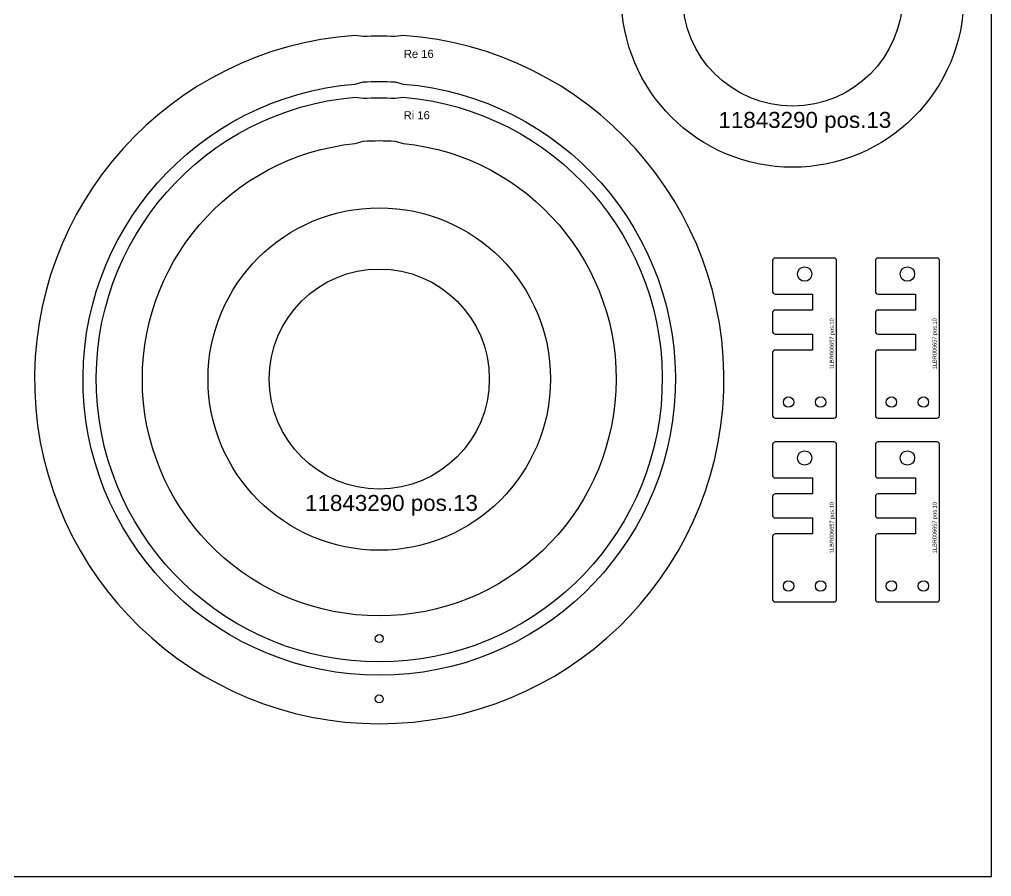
# Model space of a CAD drawing. Header units: millimetres. Extents: x 62496 to 64996, y 492353 to 494353.
# Drawn here: x 63781 to 64996, y 492353 to 493424 of the extents above; entities that cross this region are included whole.
import ezdxf

# ---------------------------------------------------------------- set-up
doc = ezdxf.new("R2010")
doc.units = ezdxf.units.MM
for name, color, linetype in [('11843290', 7, 'Continuous'), ('13482606', 7, 'Continuous'), ('14166381', 7, 'Continuous'), ('1LBR006657', 7, 'Continuous'), ('Texto', 3, 'Continuous')]:
    doc.layers.add(name, color=color, linetype=linetype)
doc.styles.get("Standard").update_dxf_attribs({"font": 'arial.ttf'})

msp = doc.modelspace()

# ---------------------------------------------------------------- linework, layer by layer
msp.add_lwpolyline([(62496, 492352.7), (64996, 492352.7), (64996, 494352.7), (62496, 494352.7)], close=True)
at = {"layer": '11843290', "color": 32}
for centre, radius in [((64747.4, 493453.3), 214), ((64747.4, 493453.3), 137.5), ((64231, 492974.6), 214), ((64231, 492974.6), 137.5)]:
    msp.add_circle(centre, radius, dxfattribs=at)
at = {"layer": '13482606'}
for points in [[(64200.9, 493326.9), (64210.9, 493325.6, -0.028513), (64251, 493325.6), (64261, 493326.9, -23.490763)], [(64200.9, 493269), (64210.9, 493271.9, -0.033652), (64251, 493271.9), (64261, 493269, -19.649107)]]:
    msp.add_lwpolyline(points, format="xyb", close=True, dxfattribs=at)
msp.add_circle((64231, 492650.2), 5, dxfattribs=at)
at = {"layer": '14166381'}
for points in [[(64261, 493404.1), (64251, 493402.7, 0.023377), (64210.9, 493402.7), (64200.9, 493404.1, 28.63174)], [(64200.9, 493343.3), (64210.9, 493346, -0.026937), (64251, 493346), (64261, 493343.3, -24.592671)]]:
    msp.add_lwpolyline(points, format="xyb", close=True, dxfattribs=at)
msp.add_circle((64230.9, 492574.7), 5, dxfattribs=at)
at = {"layer": '1LBR006657', "color": 32}
for points in [[(64772.5, 493010.8), (64725.5, 493010.8, 0.414214), (64722.5, 493007.8), (64722.5, 492928.8, 0.414214), (64725.5, 492925.8), (64799.5, 492925.8, 0.414214), (64802.5, 492928.8), (64802.5, 493122.8, 0.414214), (64799.5, 493125.8), (64725.5, 493125.8, 0.414214), (64722.5, 493122.8), (64722.5, 493083.8, 0.414214), (64725.5, 493080.8), (64772.5, 493080.8), (64772.5, 493060.8), (64725.5, 493060.8, 0.414214), (64722.5, 493057.8), (64722.5, 493033.8, 0.414214), (64725.5, 493030.8), (64772.5, 493030.8)], [(64900.9, 493010.8), (64853.9, 493010.8, 0.414214), (64850.9, 493007.8), (64850.9, 492928.8, 0.414214), (64853.9, 492925.8), (64927.9, 492925.8, 0.414214), (64930.9, 492928.8), (64930.9, 493122.8, 0.414214), (64927.9, 493125.8), (64853.9, 493125.8, 0.414214), (64850.9, 493122.8), (64850.9, 493083.8, 0.414214), (64853.9, 493080.8), (64900.9, 493080.8), (64900.9, 493060.8), (64853.9, 493060.8, 0.414214), (64850.9, 493057.8), (64850.9, 493033.8, 0.414214), (64853.9, 493030.8), (64900.9, 493030.8)], [(64772.5, 492780.9), (64725.5, 492780.9, 0.414214), (64722.5, 492777.9), (64722.5, 492698.9, 0.414214), (64725.5, 492695.9), (64799.5, 492695.9, 0.414214), (64802.5, 492698.9), (64802.5, 492892.9, 0.414214), (64799.5, 492895.9), (64725.5, 492895.9, 0.414214), (64722.5, 492892.9), (64722.5, 492853.9, 0.414214), (64725.5, 492850.9), (64772.5, 492850.9), (64772.5, 492830.9), (64725.5, 492830.9, 0.414214), (64722.5, 492827.9), (64722.5, 492803.9, 0.414214), (64725.5, 492800.9), (64772.5, 492800.9)], [(64900.9, 492780.9), (64853.9, 492780.9, 0.414214), (64850.9, 492777.9), (64850.9, 492698.9, 0.414214), (64853.9, 492695.9), (64927.9, 492695.9, 0.414214), (64930.9, 492698.9), (64930.9, 492892.9, 0.414214), (64927.9, 492895.9), (64853.9, 492895.9, 0.414214), (64850.9, 492892.9), (64850.9, 492853.9, 0.414214), (64853.9, 492850.9), (64900.9, 492850.9), (64900.9, 492830.9), (64853.9, 492830.9, 0.414214), (64850.9, 492827.9), (64850.9, 492803.9, 0.414214), (64853.9, 492800.9), (64900.9, 492800.9)]]:
    msp.add_lwpolyline(points, format="xyb", close=True, dxfattribs=at)
for centre, radius in [((64762.5, 493105.8), 9), ((64890.9, 493105.8), 9), ((64742.5, 492945.8), 6.5), ((64782.5, 492945.8), 6.5), ((64870.9, 492945.8), 6.5), ((64910.9, 492945.8), 6.5), ((64762.5, 492875.9), 9), ((64890.9, 492875.9), 9), ((64742.5, 492715.9), 6.5), ((64782.5, 492715.9), 6.5), ((64870.9, 492715.9), 6.5), ((64910.9, 492715.9), 6.5)]:
    msp.add_circle(centre, radius, dxfattribs=at)

# ---------------------------------------------------------------- texts
at = {"char_height": 10, "attachment_point": 1}
for s, width, insert in [('Re 16', 43.427, (64261.7, 493386.1)), ('Ri 16', 61.898, (64261.5, 493309.4))]:
    msp.add_mtext_dynamic_manual_height_columns(s, width=width, gutter_width=12.5, heights=[0], dxfattribs=dict(at, insert=insert))
at = {"layer": 'Texto', "color": 32, "char_height": 20, "attachment_point": 1}
for insert in [(64654.8, 493308.5), (64138.3, 492829.7)]:
    msp.add_mtext_dynamic_manual_height_columns('11843290 pos.13', width=287.04, gutter_width=12.5, heights=[0], dxfattribs=dict(at, insert=insert))
at = {"layer": 'Texto', "color": 32, "char_height": 5, "attachment_point": 1, "rotation": 90}
for insert in [(64793.9, 492986.9), (64922.3, 492986.9), (64793.9, 492757), (64922.3, 492757)]:
    msp.add_mtext_dynamic_manual_height_columns('1LBR006657 pos.10', width=106.955, gutter_width=12.5, heights=[0], dxfattribs=dict(at, insert=insert))

doc.saveas('drawing.dxf')
